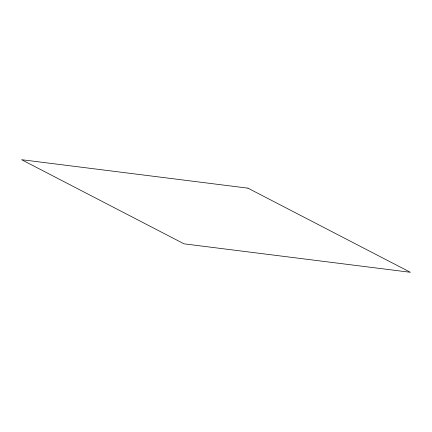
<?xml version="1.0" encoding="UTF-8"?>
<svg xmlns="http://www.w3.org/2000/svg" width="432" height="432" viewBox="0 0 432 432"><rect width="100%" height="100%" fill="white"/><g stroke="black" fill="none" stroke-linecap="round" stroke-linejoin="round"><path stroke-width="0.65" d="M247.946 188.158L21.6 159.705L184.054 243.842L410.4 272.295L247.946 188.158"/></g></svg>
